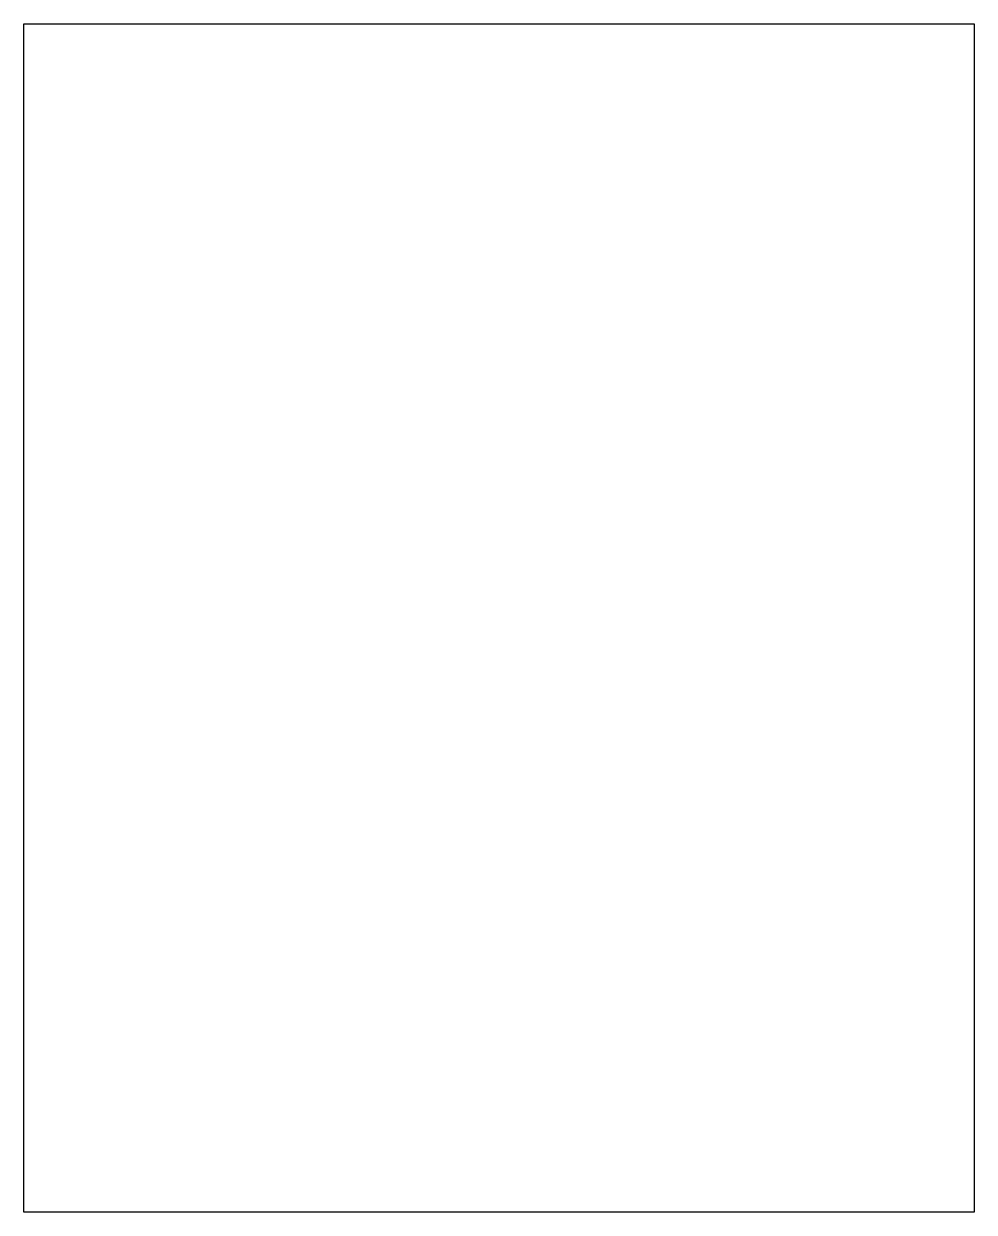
# Model space of a CAD drawing. Extents: x 0 to 0.61, y 0 to 0.762.
import ezdxf

# ---------------------------------------------------------------- set-up
doc = ezdxf.new("R2010")
doc.units = 0
doc.header["$LTSCALE"] = 2
doc.layers.get('0').update_dxf_attribs({"linetype": 'CONTINUOUS'})

msp = doc.modelspace()

# ---------------------------------------------------------------- linework, layer by layer
at = {"color": 0, "linetype": 'BYBLOCK'}
msp.add_lwpolyline([(0, 0.762), (0.6096, 0.762), (0.6096, 0), (0, 0)], close=True, dxfattribs=at)

doc.saveas('drawing.dxf')
